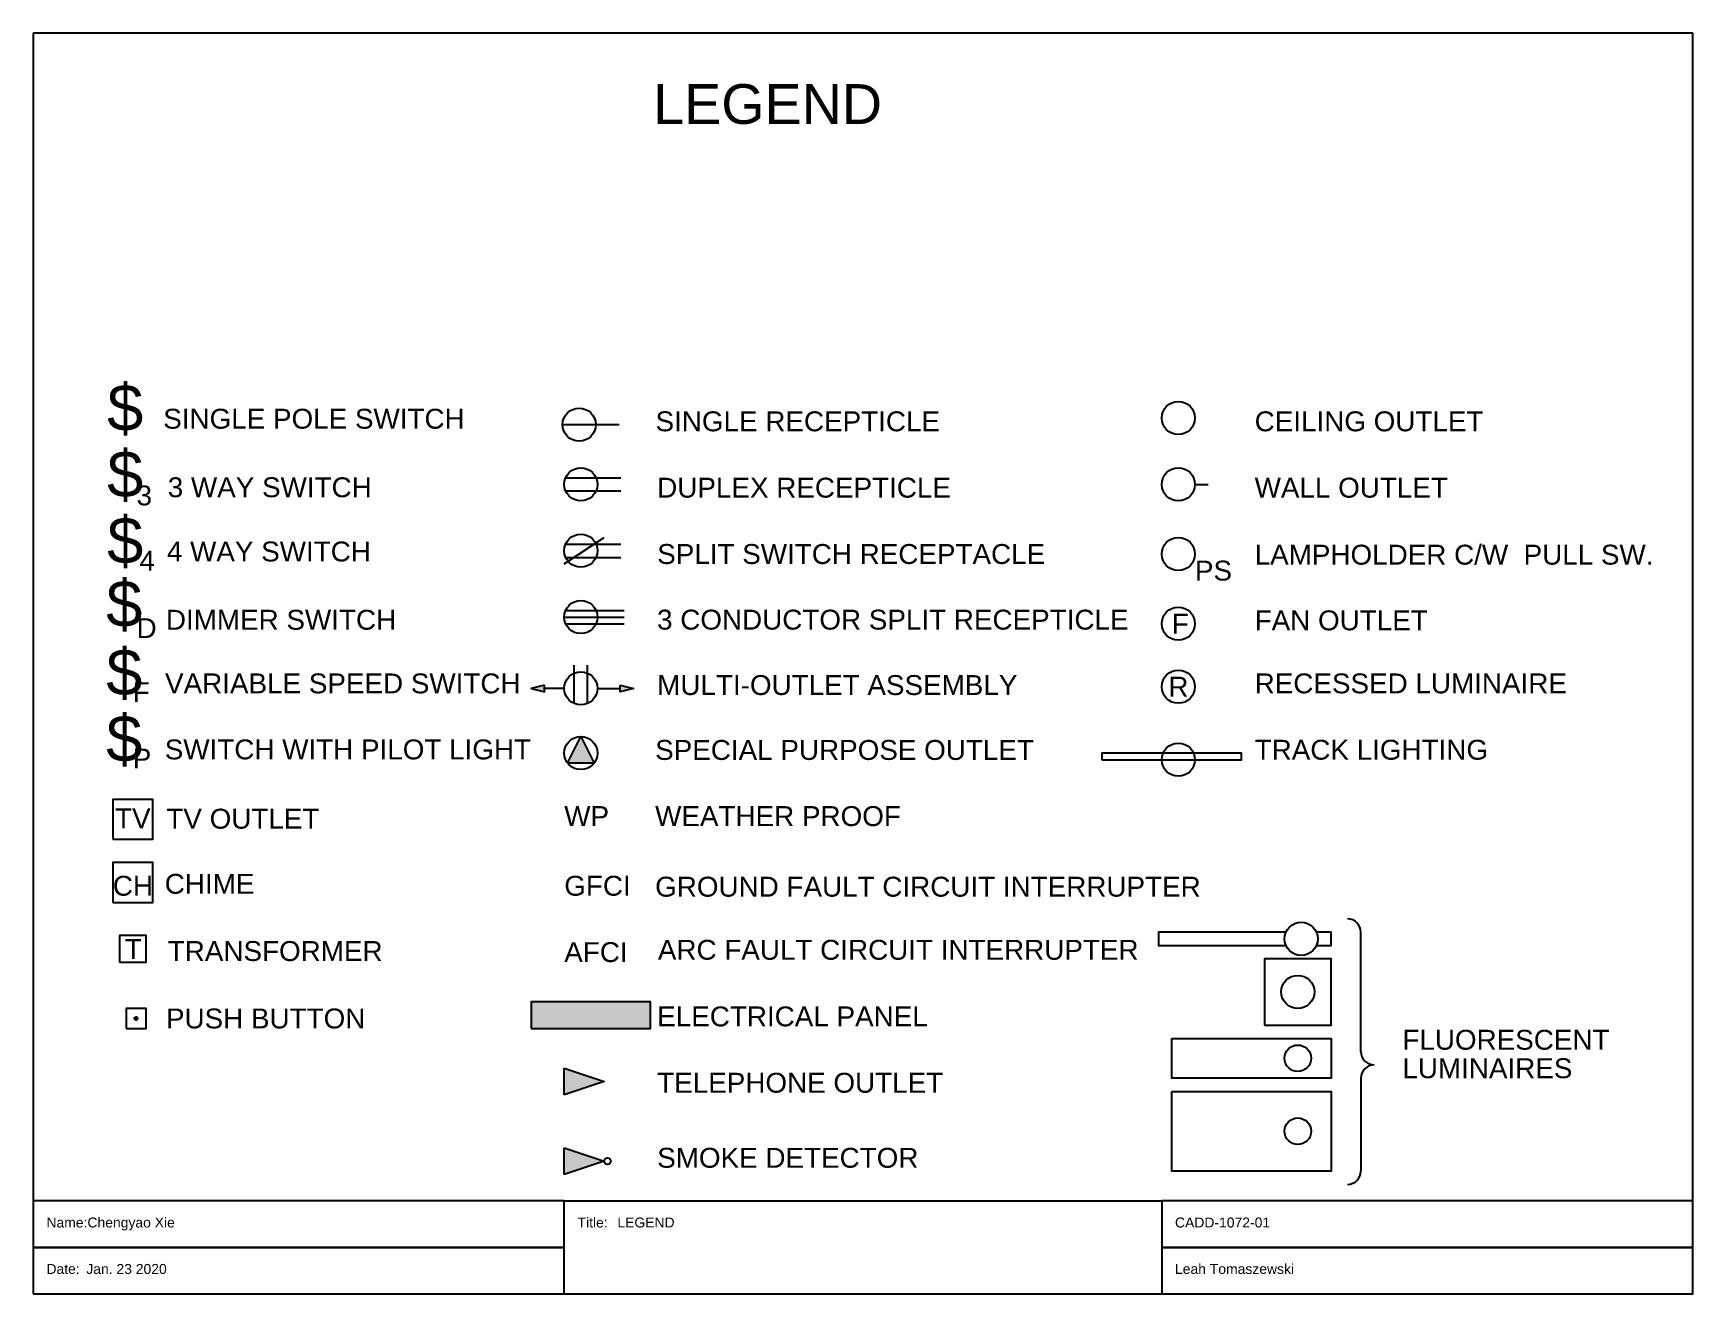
# Model space of a CAD drawing. Header units: millimetres. Extents: x 0 to 250, y 0 to 190.
import ezdxf

# ---------------------------------------------------------------- set-up
doc = ezdxf.new("R2010")
doc.units = ezdxf.units.MM
doc.header["$MEASUREMENT"] = 0
doc.styles.get("Standard").update_dxf_attribs({"font": 'arial.ttf'})

# ---------------------------------------------------------------- blocks, each defined once
blk = doc.blocks.new('Border_CXie')
for p, q in [((244.45, 187.58), (-5.55, 187.58)), ((-5.55, 187.58), (-5.55, -2.42)), ((74.45, 11.58), (164.45, 11.58))]:
    blk.add_line(p, q)
blk.add_lwpolyline([(-5.55, -2.42), (244.45, -2.42), (244.45, 187.58)])
for points in [[(-5.55, 4.58), (74.45, 4.58), (74.45, 11.58), (-5.55, 11.58)], [(164.45, 4.58), (244.45, 4.58), (244.45, 11.58), (164.45, 11.58)], [(-5.55, -2.42), (74.45, -2.42), (74.45, 4.58), (-5.55, 4.58)], [(164.45, -2.42), (244.45, -2.42), (244.45, 4.58), (164.45, 4.58)]]:
    blk.add_lwpolyline(points, close=True)
for s, p in [('Name:Chengyao Xie', (-3.55, 7.58)), ('Title:', (76.45, 7.58)), ('CADD-1072-01', (166.45, 7.58)), ('Date: ', (-3.55, 0.58)), ('Leah Tomaszewski', (166.45, 0.58))]:
    blk.add_text(s, height=1.5).set_placement(p)

msp = doc.modelspace()

# ---------------------------------------------------------------- hatches: boundary and pattern name
at = {"true_color": 0x000000}
h = msp.add_hatch(color=18, dxfattribs=at)
h.dxf.hatch_style = 1
h.paths.add_polyline_path([(90.43, 91.25), (88.43, 91.75), (88.43, 90.75)])
h.paths.add_polyline_path([(77, 90.75), (77, 91.75), (75, 91.25)])
h = msp.add_hatch(color=18, dxfattribs=at)
h.dxf.hatch_style = 1
h.paths.add_polyline_path([(84.5, 80), (82.5, 84), (80.5, 80)])
h = msp.add_hatch(color=18, dxfattribs=at)
h.dxf.hatch_style = 1
h.paths.add_polyline_path([(75, 44), (75, 40), (93, 40), (93, 44)])
h = msp.add_hatch(color=18, dxfattribs=at)
h.dxf.hatch_style = 1
h.paths.add_polyline_path([(15.74, 41.5, 1), (15.26, 41.5, 1)])
h = msp.add_hatch(color=18, dxfattribs=at)
h.dxf.hatch_style = 1
h.paths.add_polyline_path([(86, 32), (80, 34), (80, 30)])
h = msp.add_hatch(color=18, dxfattribs=at)
h.dxf.hatch_style = 1
h.paths.add_polyline_path([(86, 20), (80, 22), (80, 18)])
h = msp.add_hatch(color=256)
h.dxf.hatch_style = 1
h.paths.add_polyline_path([(86, 20), (80, 22), (80, 18)])
h = msp.add_hatch(color=18, dxfattribs=at)
h.dxf.hatch_style = 1
h.paths.add_polyline_path([(86, 20), (80, 22), (80, 18)])

# ---------------------------------------------------------------- linework, layer by layer
for p, q in [((79.75, 131), (88.25, 131)), ((80.21, 123), (88.5, 123)), ((80.21, 121), (88.5, 121)), ((175, 122), (177, 122)), ((80, 110), (86, 114)), ((80.21, 113), (88.5, 113)), ((80.21, 111), (88.5, 111)), ((80.21, 103), (89, 103)), ((80, 102), (89, 102)), ((80.21, 101), (89, 101)), ((81.5, 88.96), (81.5, 94.75)), ((83.5, 88.96), (83.5, 94.75)), ((80, 91.25), (77, 91.25)), ((85, 91.25), (88.43, 91.25)), ((198, 56.5), (198, 56.5)), ((200, 36.5), (200, 54.5)), ((80, 30), (80, 34)), ((200, 32.5), (200, 18.5)), ((202, 34.5), (202, 34.5)), ((202, 34.5), (202, 34.5)), ((80, 18), (80, 22)), ((198, 16.5), (198, 16.5))]:
    msp.add_line(p, q)
for points in [[(77, 91.75), (75, 91.25), (77, 90.75), (77, 91.75)], [(88.43, 91.75), (90.43, 91.25), (88.43, 90.75), (88.43, 91.75)], [(80.5, 80), (82.5, 84), (84.5, 80), (80.5, 80)], [(188.71, 54.5), (169.5, 54.5), (169.5, 52.5), (188.71, 52.5)], [(193.29, 52.5), (195.5, 52.5), (195.5, 54.5), (193.29, 54.5)], [(80, 34), (86, 32), (80, 30)], [(80, 22), (86, 20), (80, 18)]]:
    msp.add_lwpolyline(points)
for points in [[(161, 80.5), (182, 80.5), (182, 81.5), (161, 81.5)], [(12, 68.5), (18, 68.5), (18, 74.5), (12, 74.5)], [(12, 59), (18, 59), (18, 65), (12, 65)], [(13, 50), (17, 50), (17, 54), (13, 54)], [(185.5, 40.5), (195.5, 40.5), (195.5, 50.5), (185.5, 50.5)], [(14, 40), (17, 40), (17, 43), (14, 43)], [(75, 40), (93, 40), (93, 44), (75, 44)], [(171.5, 38.5), (195.5, 38.5), (195.5, 32.5), (171.5, 32.5)], [(171.5, 30.5), (195.5, 30.5), (195.5, 18.5), (171.5, 18.5)]]:
    msp.add_lwpolyline(points, close=True)
for centre, radius in [((82.25, 131), 2.5), ((172.5, 132), 2.5), ((82.5, 122), 2.5), ((172.5, 122), 2.5), ((82.5, 112), 2.5), ((172.5, 111.5), 2.5), ((82.5, 102), 2.5), ((172.5, 101), 2.5), ((82.5, 91.25), 2.5), ((172.5, 91.5), 2.5), ((82.5, 81.5), 2.5), ((172.5, 80.5), 2.5), ((191, 53.5), 2.5), ((190.5, 45.5), 2.5), ((15.5, 41.5), 0.239), ((190.5, 35.5), 2), ((190.5, 24.5), 2), ((86.5, 20), 0.5)]:
    msp.add_circle(centre, radius)
for centre, start, end in [((198, 54.5), 0, 90), ((202, 36.5), 270, 270), ((202, 36.5), 180, 270), ((202, 32.5), 90, 180), ((198, 18.5), 270, 0)]:
    msp.add_arc(centre, 2, start, end)

# ---------------------------------------------------------------- block references
msp.add_blockref('Border_CXie', (5.55, 2.42))

# ---------------------------------------------------------------- texts
for s, height, p in [('LEGEND', 6, (93.4, 176.32)), ('$', 7, (11.14, 130.04)), ('SINGLE POLE SWITCH', 3, (19.59, 130.39)), ('SINGLE RECEPTICLE', 3, (93.75, 130)), ('CEILING OUTLET', 3, (184, 130)), ('$', 7, (11.14, 120.04)), ('3 WAY SWITCH', 3, (20.27, 120.06)), ('DUPLEX RECEPTICLE', 3, (94, 120)), ('WALL OUTLET', 3, (184, 120)), ('3', 3, (15.57, 118.83)), ('$', 7, (11.14, 110.04)), ('4 WAY SWITCH', 3, (20.14, 110.38)), ('SPLIT SWITCH RECEPTACLE', 3, (94, 110)), ('LAMPHOLDER C/W  PULL SW.', 3, (184, 109.9)), ('4', 3, (16, 109)), ('PS', 3, (175, 107.5)), ('$', 7, (11, 100.5)), ('DIMMER SWITCH', 3, (19.99, 100.09)), ('3 CONDUCTOR SPLIT RECEPTICLE', 3, (93.98, 100.11)), ('F', 3, (171.5, 99.5)), ('FAN OUTLET', 3, (184, 100)), ('D', 3, (15.57, 98.83)), ('$', 7, (11, 90.18)), ('VARIABLE SPEED SWITCH', 3, (19.86, 90.5)), ('MULTI-OUTLET ASSEMBLY', 3, (94, 90.25)), ('R', 3, (171, 90)), ('RECESSED LUMINAIRE', 3, (184, 90.5)), ('F', 3, (15, 89.18)), ('$', 7, (11, 80.18)), ('SWITCH WITH PILOT LIGHT', 3, (19.82, 80.55)), ('SPECIAL PURPOSE OUTLET', 3, (93.69, 80.47)), ('TRACK LIGHTING', 3, (184, 80.5)), ('P', 3, (15, 79.18)), ('TV', 3, (12.33, 70.16)), ('TV OUTLET', 3, (20.06, 70.11)), ('WP', 3, (80, 70.5)), ('WEATHER PROOF', 3, (93.69, 70.5)), ('CH', 3, (12, 60)), ('CHIME', 3, (19.82, 60.29)), ('GFCI', 3, (80, 60)), ('GROUND FAULT CIRCUIT INTERRUPTER', 3, (93.69, 59.86)), ('T', 3, (13.8, 50.47)), ('TRANSFORMER', 3, (20.27, 50.16)), ('AFCI', 3, (80, 50)), ('ARC FAULT CIRCUIT INTERRUPTER', 3, (94.1, 50.35)), ('PUSH BUTTON', 3, (20, 40)), ('ELECTRICAL PANEL', 3, (94, 40.31)), ('FLUORESCENT', 3, (206.25, 36.79)), ('LUMINAIRES', 3, (206.25, 32.5)), ('TELEPHONE OUTLET', 3, (94, 30.31)), ('SMOKE DETECTOR', 3, (94, 19)), ('LEGEND', 1.5, (88, 10)), ('Jan. 23 2020', 1.5, (8, 3))]:
    msp.add_text(s, height=height).set_placement(p)

doc.saveas('drawing.dxf')
